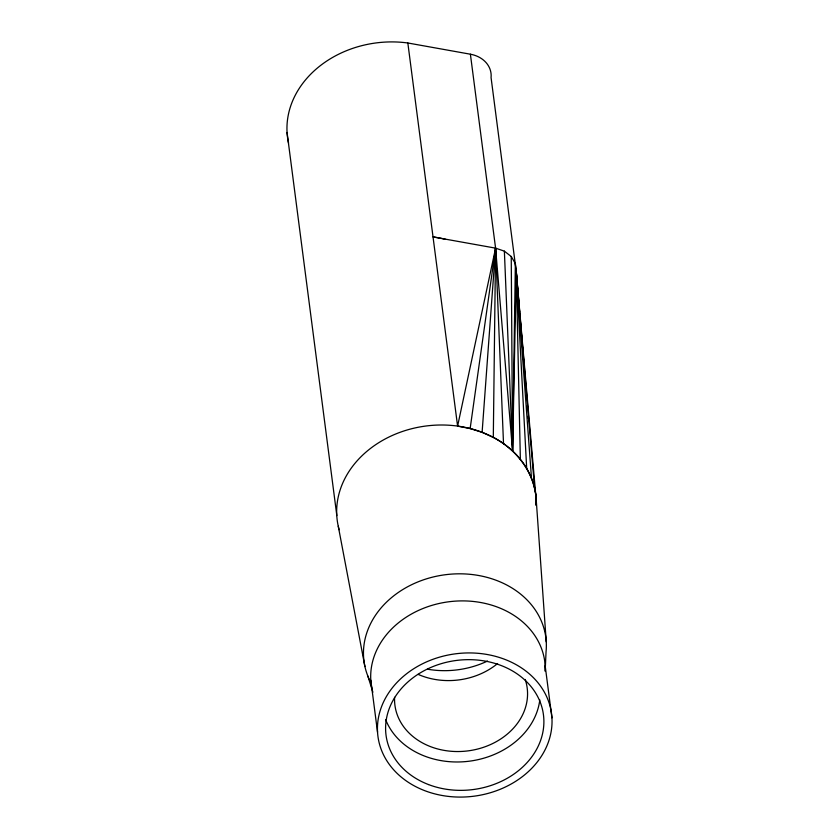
<?xml version="1.0" encoding="UTF-8"?>
<svg xmlns="http://www.w3.org/2000/svg" width="839" height="839" viewBox="0 0 839 839"><rect width="100%" height="100%" fill="white"/><g stroke="black" fill="none" stroke-linecap="round" stroke-linejoin="round"><path stroke-width="1.26" d="M546.252 641.825L536.184 499.236C534.537 472.64 516.478 449.452 493.301 437.413L495.587 248.145L470.396 54.21L407.838 42.988A100.04 82.044 -7.4 0 0 288.553 143.102M493.301 437.413L482.11 432.347L470.144 428.561L457.601 426.128L495.587 248.145L512.587 451.036L515.366 263.572L511.245 256.514L504.375 251.155L495.587 248.145L433.018 236.923A100.04 82.044 -7.4 0 1 445.572 239.356M504.375 251.155L512.587 451.036L516.247 271.5L515.366 263.572M536.006 505.225L536.131 499.247L516.247 271.5L491.067 77.566A28.107 23.052 -7.4 0 0 470.396 54.21M545.161 671.315L546.053 651.693A91.703 75.206 -7.4 0 0 440.8 575.407A91.703 75.206 -7.4 0 0 370.398 681.698M482.11 432.347L495.587 248.145L503.515 443.674M515.995 274.091L516.247 271.5L534.642 488.613M470.144 428.561L495.587 248.145M367.828 676.014L372.904 692.217M338.264 526.242L364.923 666.565M545.172 665.82L551.936 717.848A87.539 71.787 -7.4 0 1 424.807 790.695A87.539 71.787 -7.4 0 1 417.476 666.47A87.539 71.787 -7.4 0 1 551.936 717.848M407.838 42.988L457.601 426.128M370.786 680.135L377.54 732.164M287.064 132.468L336.827 515.597M519.582 311.898L516.247 271.5L520.358 459.353M519.792 314.51L521.197 331.447M521.407 334.058L521.942 340.571M522.267 344.483L522.697 349.695M523.127 354.907L523.557 360.13M523.987 365.343L524.312 369.244M524.847 375.767L525.172 379.679M525.592 384.891L525.917 388.803M526.452 395.316L526.777 399.228M527.312 405.74L527.532 408.352M528.171 416.165L528.392 418.776M531.486 478.303L516.247 271.5L526.693 468.498M511.245 256.514L512.587 451.036M339.134 529.724A100.093 82.086 -7.4 0 1 426.569 425.929A100.093 82.086 -7.4 0 1 536.268 505.225M372.086 689.427A87.539 71.787 -7.4 0 1 450.9 601.521A87.539 71.787 -7.4 0 1 545.266 670.518M497.611 663.534A66.69 54.703 -7.4 0 1 418.147 674.378M487.511 661.048A83.365 68.368 -7.4 0 1 427.638 669.218M525.214 679.475A66.69 54.703 -7.4 0 1 468.613 750.8A66.69 54.703 -7.4 0 1 394.592 697.293M539.802 699.894A79.369 65.096 -7.4 0 1 469.316 761.193A79.369 65.096 -7.4 0 1 385.688 719.726M428.53 784.57A79.369 65.096 -7.4 0 0 543.798 718.52A79.369 65.096 -7.4 0 0 421.881 671.934A79.369 65.096 -7.4 0 0 428.53 784.57"/></g></svg>
